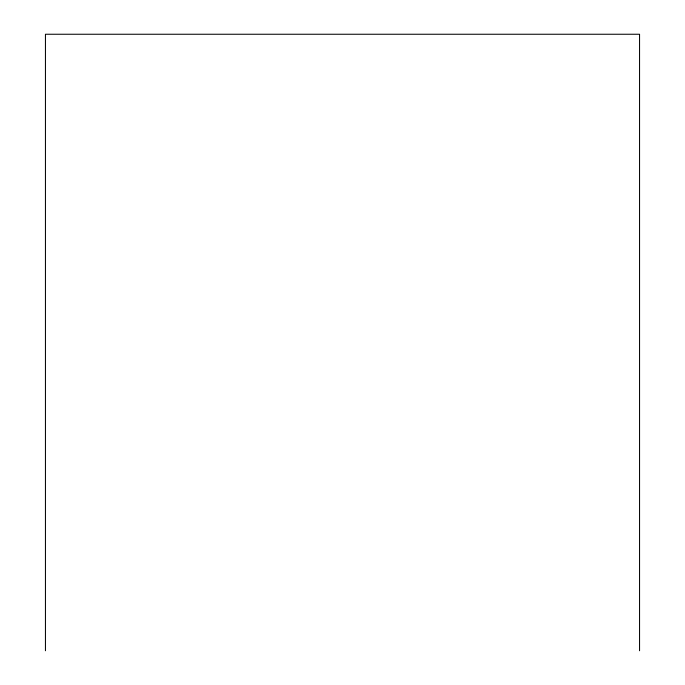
<?xml version="1.0" encoding="UTF-8"?>
<svg xmlns="http://www.w3.org/2000/svg" width="685" height="685" viewBox="0 0 685 685"><rect width="100%" height="100%" fill="white"/><g stroke="black" fill="none" stroke-linecap="round" stroke-linejoin="round"><path stroke-width="1.03" d="M639.55 650.75L639.55 34.25L45.45 34.25L45.45 650.75"/></g></svg>
